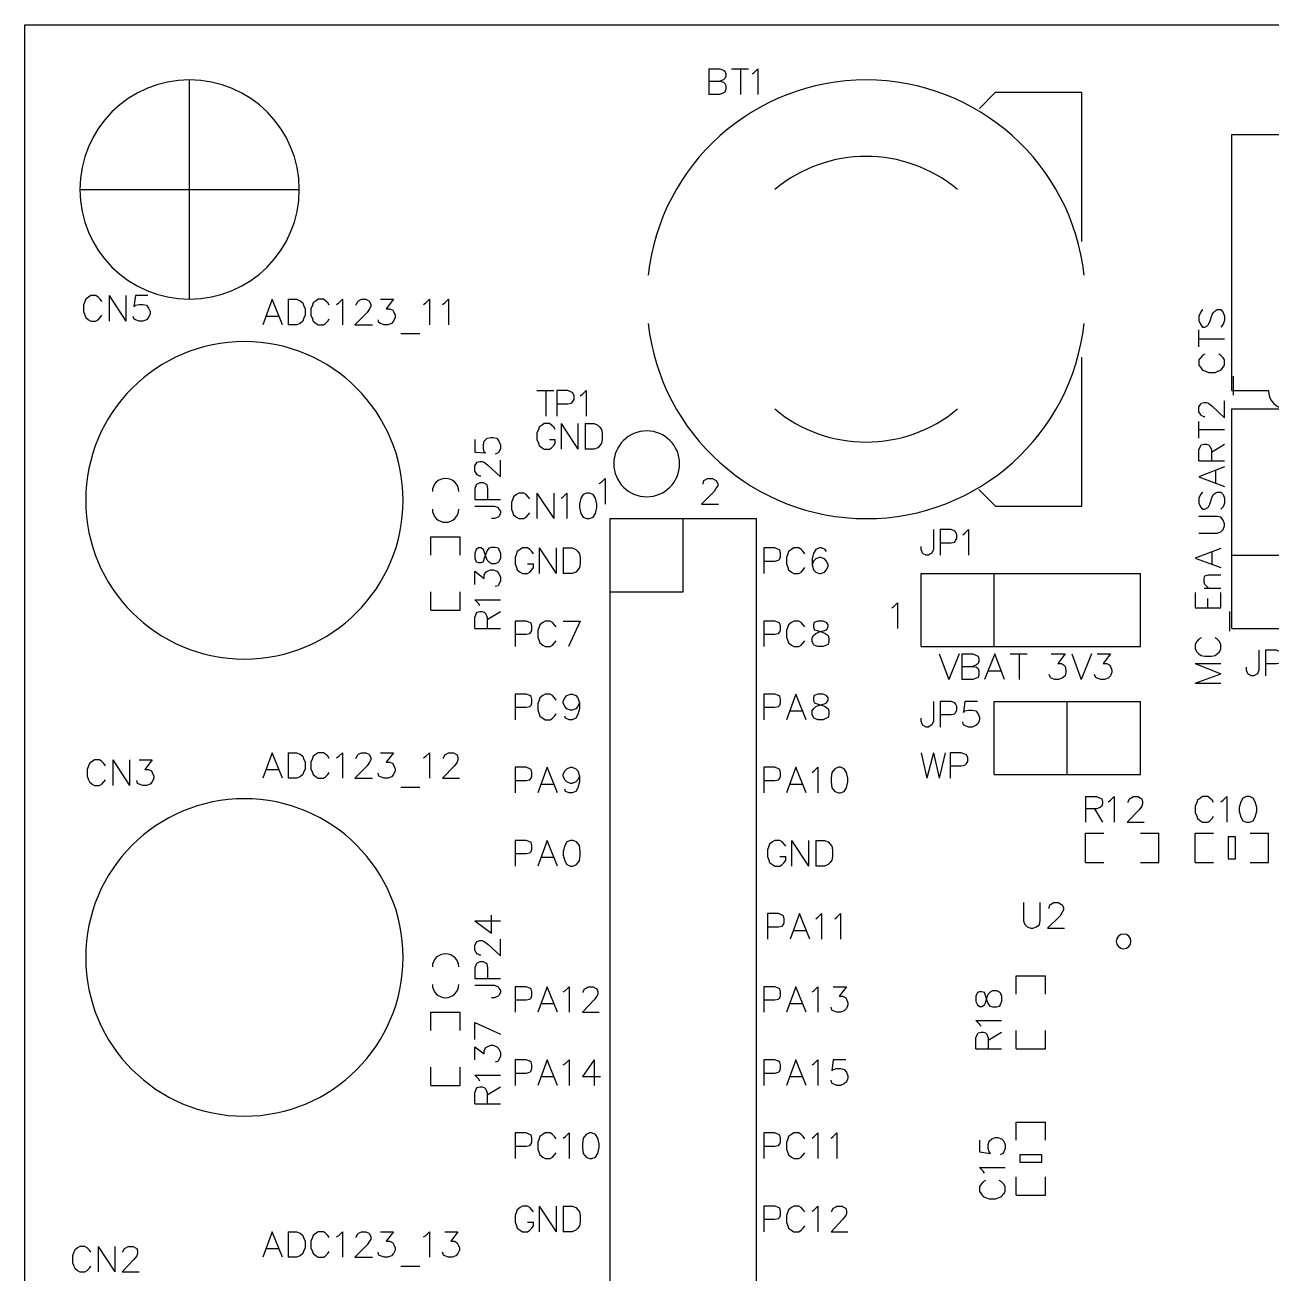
# Model space of a CAD drawing. Extents: x -0.24 to 4.91, y -0.23 to 6.58.
# Drawn here: x -0.225 to 1.478, y 4.869 to 6.575 of the extents above; entities that cross this region are included whole.
import ezdxf

# ---------------------------------------------------------------- set-up
doc = ezdxf.new("R2010")
doc.units = 0
doc.layers.get('0').update_dxf_attribs({"linetype": 'CONTINUOUS'})
doc.layers.add('mb672d', color=1, linetype='CONTINUOUS')

# ---------------------------------------------------------------- blocks, each defined once
blk = doc.blocks.new('D99')
blk.add_lwpolyline([(-0.005, -0.015), (0.005, -0.015), (0.005, 0.015), (-0.005, 0.015)], close=True)
blk = doc.blocks.new('D100')
blk.add_lwpolyline([(-0.015, -0.005), (0.015, -0.005), (0.015, 0.005), (-0.015, 0.005)], close=True)

msp = doc.modelspace()

# ---------------------------------------------------------------- linework, layer by layer
at = {"layer": 'mb672d', "color": 5}
for points in [[(-0.225, 6.575), (4.275, 6.575)], [(-0.225, -0.225), (-0.225, 6.575)], [(0.71, 6.515), (0.71, 6.48)], [(0.71, 6.515), (0.725, 6.515), (0.73, 6.513), (0.732, 6.512), (0.733, 6.508), (0.733, 6.505), (0.732, 6.502), (0.73, 6.5), (0.725, 6.498)], [(0.741, 6.515), (0.764, 6.515)], [(0.753, 6.515), (0.753, 6.48)], [(0.769, 6.508), (0.772, 6.51), (0.777, 6.515), (0.777, 6.48)], [(0, 6.2), (0, 6.5)], [(0.71, 6.498), (0.725, 6.498), (0.73, 6.497), (0.732, 6.495), (0.733, 6.492), (0.733, 6.487), (0.732, 6.483), (0.73, 6.482), (0.725, 6.48), (0.71, 6.48)], [(1.08, 6.461), (1.102, 6.483), (1.22, 6.483)], [(1.22, 6.279), (1.22, 6.483)], [(1.425, 6.425), (2.325, 6.425)], [(1.425, 6.075), (1.425, 6.425)], [(-0.15, 6.35), (0.15, 6.35)], [(-0.12, 6.197), (-0.122, 6.2), (-0.125, 6.203), (-0.128, 6.205), (-0.135, 6.205), (-0.138, 6.203), (-0.142, 6.2), (-0.143, 6.197), (-0.145, 6.192), (-0.145, 6.183), (-0.143, 6.178), (-0.142, 6.175), (-0.138, 6.172), (-0.135, 6.17), (-0.128, 6.17), (-0.125, 6.172), (-0.122, 6.175), (-0.12, 6.178)], [(-0.11, 6.205), (-0.11, 6.17)], [(-0.11, 6.205), (-0.087, 6.17)], [(-0.087, 6.205), (-0.087, 6.17)], [(-0.057, 6.205), (-0.074, 6.205), (-0.076, 6.19), (-0.074, 6.192), (-0.069, 6.193), (-0.064, 6.193), (-0.059, 6.192), (-0.056, 6.188), (-0.054, 6.183), (-0.054, 6.18), (-0.056, 6.175), (-0.059, 6.172), (-0.064, 6.17), (-0.069, 6.17), (-0.074, 6.172), (-0.076, 6.173), (-0.077, 6.177)], [(0.127, 6.165), (0.113, 6.2), (0.1, 6.165)], [(0.135, 6.2), (0.135, 6.165)], [(0.135, 6.2), (0.146, 6.2), (0.151, 6.198), (0.155, 6.195), (0.156, 6.192), (0.158, 6.187), (0.158, 6.178), (0.156, 6.173), (0.155, 6.17), (0.151, 6.167), (0.146, 6.165), (0.135, 6.165)], [(0.191, 6.192), (0.189, 6.195), (0.186, 6.198), (0.183, 6.2), (0.176, 6.2), (0.173, 6.198), (0.169, 6.195), (0.168, 6.192), (0.166, 6.187), (0.166, 6.178), (0.168, 6.173), (0.169, 6.17), (0.173, 6.167), (0.176, 6.165), (0.183, 6.165), (0.186, 6.167), (0.189, 6.17), (0.191, 6.173)], [(0.201, 6.193), (0.204, 6.195), (0.209, 6.2), (0.209, 6.165)], [(0.228, 6.192), (0.228, 6.193), (0.23, 6.197), (0.231, 6.198), (0.235, 6.2), (0.241, 6.2), (0.245, 6.198), (0.246, 6.197), (0.248, 6.193), (0.248, 6.19), (0.246, 6.187), (0.243, 6.182), (0.226, 6.165), (0.25, 6.165)], [(0.261, 6.2), (0.279, 6.2), (0.269, 6.187), (0.274, 6.187), (0.278, 6.185), (0.279, 6.183), (0.281, 6.178), (0.281, 6.175), (0.279, 6.17), (0.276, 6.167), (0.271, 6.165), (0.266, 6.165), (0.261, 6.167), (0.259, 6.168), (0.258, 6.172)], [(0.32, 6.193), (0.323, 6.195), (0.328, 6.2), (0.328, 6.165)], [(0.346, 6.193), (0.349, 6.195), (0.354, 6.2), (0.354, 6.165)], [(1.385, 6.186), (1.382, 6.182), (1.38, 6.177), (1.38, 6.171), (1.382, 6.166), (1.385, 6.162), (1.388, 6.162), (1.392, 6.164), (1.393, 6.166), (1.395, 6.169), (1.398, 6.179), (1.4, 6.182), (1.402, 6.184), (1.405, 6.186), (1.41, 6.186), (1.413, 6.182), (1.415, 6.177), (1.415, 6.171), (1.413, 6.166), (1.41, 6.162)], [(0.105, 6.177), (0.122, 6.177)], [(0.289, 6.153), (0.315, 6.153)], [(1.38, 6.135), (1.38, 6.158)], [(1.38, 6.146), (1.415, 6.146)], [(1.102, 5.917), (1.22, 5.917), (1.22, 6.121)], [(1.388, 6.125), (1.385, 6.123), (1.382, 6.12), (1.38, 6.117), (1.38, 6.11), (1.382, 6.107), (1.385, 6.103), (1.388, 6.102), (1.393, 6.1), (1.402, 6.1), (1.407, 6.102), (1.41, 6.103), (1.413, 6.107), (1.415, 6.11), (1.415, 6.117), (1.413, 6.12), (1.41, 6.123), (1.407, 6.125)], [(1.427, 6.069), (1.427, 6.095)], [(0.475, 6.075), (0.498, 6.075)], [(0.487, 6.075), (0.487, 6.04)], [(0.502, 6.057), (0.517, 6.057), (0.522, 6.058), (0.524, 6.06), (0.526, 6.063), (0.526, 6.068), (0.524, 6.072), (0.522, 6.073), (0.517, 6.075), (0.502, 6.075), (0.502, 6.04)], [(0.534, 6.068), (0.537, 6.07), (0.542, 6.075), (0.542, 6.04)], [(1.388, 6.039), (1.387, 6.039), (1.383, 6.041), (1.382, 6.043), (1.38, 6.046), (1.38, 6.053), (1.382, 6.056), (1.383, 6.058), (1.387, 6.059), (1.39, 6.059), (1.393, 6.058), (1.398, 6.054), (1.415, 6.038), (1.415, 6.061)], [(1.425, 6.075), (1.475, 6.075)], [(1.425, 6.05), (1.525, 6.05)], [(1.425, 5.75), (1.425, 6.05)], [(0.5, 6.022), (0.498, 6.025), (0.495, 6.028), (0.492, 6.03), (0.485, 6.03), (0.482, 6.028), (0.478, 6.025), (0.477, 6.022), (0.475, 6.017), (0.475, 6.008), (0.477, 6.003), (0.478, 6), (0.482, 5.997), (0.485, 5.995), (0.492, 5.995), (0.495, 5.997), (0.498, 6), (0.5, 6.003), (0.5, 6.008)], [(0.508, 6.03), (0.508, 5.995)], [(0.508, 6.03), (0.531, 5.995)], [(0.531, 6.03), (0.531, 5.995)], [(0.541, 6.03), (0.541, 5.995)], [(0.541, 6.03), (0.553, 6.03), (0.558, 6.028), (0.561, 6.025), (0.563, 6.022), (0.564, 6.017), (0.564, 6.008), (0.563, 6.003), (0.561, 6), (0.558, 5.997), (0.553, 5.995), (0.541, 5.995)], [(1.38, 6.01), (1.38, 6.033)], [(0.39, 6.008), (0.39, 5.991), (0.405, 5.99), (0.403, 5.991), (0.402, 5.996), (0.402, 6.001), (0.403, 6.006), (0.407, 6.01), (0.412, 6.011), (0.415, 6.011), (0.42, 6.01), (0.423, 6.006), (0.425, 6.001), (0.425, 5.996), (0.423, 5.991), (0.422, 5.99), (0.418, 5.988)], [(0.492, 6.008), (0.5, 6.008)], [(1.38, 6.022), (1.415, 6.022)], [(1.38, 5.979), (1.38, 5.994), (1.382, 5.999), (1.383, 6.001), (1.387, 6.002), (1.39, 6.002), (1.393, 6.001), (1.395, 5.999), (1.397, 5.994), (1.397, 5.979)], [(1.397, 5.991), (1.415, 6.002)], [(0.398, 5.958), (0.397, 5.958), (0.393, 5.96), (0.392, 5.962), (0.39, 5.965), (0.39, 5.972), (0.392, 5.975), (0.393, 5.977), (0.397, 5.978), (0.4, 5.978), (0.403, 5.977), (0.408, 5.973), (0.425, 5.957), (0.425, 5.98)], [(1.38, 5.979), (1.415, 5.979)], [(1.415, 5.971), (1.38, 5.957), (1.415, 5.944)], [(1.403, 5.949), (1.403, 5.966)], [(0.408, 5.926), (0.408, 5.941), (0.407, 5.946), (0.405, 5.947), (0.402, 5.949), (0.397, 5.949), (0.393, 5.947), (0.392, 5.946), (0.39, 5.941), (0.39, 5.926), (0.425, 5.926)], [(0.56, 5.948), (0.563, 5.95), (0.568, 5.955), (0.568, 5.92)], [(0.702, 5.947), (0.702, 5.948), (0.703, 5.952), (0.705, 5.953), (0.708, 5.955), (0.715, 5.955), (0.718, 5.953), (0.72, 5.952), (0.722, 5.948), (0.722, 5.945), (0.72, 5.942), (0.717, 5.937), (0.7, 5.92), (0.723, 5.92)], [(1.079, 5.94), (1.102, 5.917)], [(0.465, 5.927), (0.463, 5.93), (0.46, 5.933), (0.457, 5.935), (0.45, 5.935), (0.447, 5.933), (0.443, 5.93), (0.442, 5.927), (0.44, 5.922), (0.44, 5.913), (0.442, 5.908), (0.443, 5.905), (0.447, 5.902), (0.45, 5.9), (0.457, 5.9), (0.46, 5.902), (0.463, 5.905), (0.465, 5.908)], [(0.475, 5.935), (0.475, 5.9)], [(0.475, 5.935), (0.498, 5.9)], [(0.498, 5.935), (0.498, 5.9)], [(0.508, 5.928), (0.511, 5.93), (0.516, 5.935), (0.516, 5.9)], [(0.543, 5.935), (0.538, 5.933), (0.535, 5.928), (0.533, 5.92), (0.533, 5.915), (0.535, 5.907), (0.538, 5.902), (0.543, 5.9), (0.547, 5.9), (0.552, 5.902), (0.555, 5.907), (0.557, 5.915), (0.557, 5.92), (0.555, 5.928), (0.552, 5.933), (0.547, 5.935), (0.543, 5.935)], [(1.385, 5.936), (1.382, 5.933), (1.38, 5.928), (1.38, 5.921), (1.382, 5.916), (1.385, 5.913), (1.388, 5.913), (1.392, 5.915), (1.393, 5.916), (1.395, 5.92), (1.398, 5.93), (1.4, 5.933), (1.402, 5.935), (1.405, 5.936), (1.41, 5.936), (1.413, 5.933), (1.415, 5.928), (1.415, 5.921), (1.413, 5.916), (1.41, 5.913)], [(0.39, 5.917), (0.417, 5.917), (0.422, 5.915), (0.423, 5.913), (0.425, 5.91), (0.425, 5.907), (0.423, 5.903), (0.422, 5.902), (0.417, 5.9), (0.413, 5.9)], [(0.575, 5.9), (0.775, 5.9)], [(0.575, 2.4), (0.575, 5.9)], [(0.575, 2.4), (0.775, 2.4), (0.775, 5.9)], [(0.675, 5.8), (0.675, 5.9)], [(1.38, 5.88), (1.405, 5.88), (1.41, 5.882), (1.413, 5.885), (1.415, 5.89), (1.415, 5.893), (1.413, 5.898), (1.41, 5.902), (1.405, 5.903), (1.38, 5.903)], [(0.33, 5.85), (0.33, 5.875), (0.37, 5.875)], [(0.37, 5.85), (0.37, 5.875)], [(1.017, 5.885), (1.017, 5.858), (1.015, 5.853), (1.013, 5.852), (1.01, 5.85), (1.007, 5.85), (1.003, 5.852), (1.002, 5.853), (1, 5.858), (1, 5.862)], [(1.026, 5.867), (1.041, 5.867), (1.046, 5.868), (1.047, 5.87), (1.049, 5.873), (1.049, 5.878), (1.047, 5.882), (1.046, 5.883), (1.041, 5.885), (1.026, 5.885), (1.026, 5.85)], [(1.057, 5.878), (1.06, 5.88), (1.065, 5.885), (1.065, 5.85)], [(0.39, 5.846), (0.392, 5.841), (0.395, 5.84), (0.398, 5.84), (0.402, 5.841), (0.403, 5.845), (0.405, 5.851), (0.407, 5.856), (0.41, 5.86), (0.413, 5.861), (0.418, 5.861), (0.422, 5.86), (0.423, 5.858), (0.425, 5.853), (0.425, 5.846), (0.423, 5.841), (0.422, 5.84), (0.418, 5.838), (0.413, 5.838), (0.41, 5.84), (0.407, 5.843), (0.405, 5.848), (0.403, 5.855), (0.402, 5.858), (0.398, 5.86), (0.395, 5.86), (0.392, 5.858), (0.39, 5.853), (0.39, 5.846)], [(0.47, 5.852), (0.468, 5.855), (0.465, 5.858), (0.462, 5.86), (0.455, 5.86), (0.452, 5.858), (0.448, 5.855), (0.447, 5.852), (0.445, 5.847), (0.445, 5.838), (0.447, 5.833), (0.448, 5.83), (0.452, 5.827), (0.455, 5.825), (0.462, 5.825), (0.465, 5.827), (0.468, 5.83), (0.47, 5.833), (0.47, 5.838)], [(0.478, 5.86), (0.478, 5.825)], [(0.478, 5.86), (0.501, 5.825)], [(0.501, 5.86), (0.501, 5.825)], [(0.511, 5.86), (0.511, 5.825)], [(0.511, 5.86), (0.523, 5.86), (0.528, 5.858), (0.531, 5.855), (0.533, 5.852), (0.534, 5.847), (0.534, 5.838), (0.533, 5.833), (0.531, 5.83), (0.528, 5.827), (0.523, 5.825), (0.511, 5.825)], [(0.785, 5.842), (0.8, 5.842), (0.805, 5.843), (0.807, 5.845), (0.808, 5.848), (0.808, 5.853), (0.807, 5.857), (0.805, 5.858), (0.8, 5.86), (0.785, 5.86), (0.785, 5.825)], [(0.841, 5.852), (0.839, 5.855), (0.836, 5.858), (0.833, 5.86), (0.826, 5.86), (0.823, 5.858), (0.819, 5.855), (0.818, 5.852), (0.816, 5.847), (0.816, 5.838), (0.818, 5.833), (0.819, 5.83), (0.823, 5.827), (0.826, 5.825), (0.833, 5.825), (0.836, 5.827), (0.839, 5.83), (0.841, 5.833)], [(0.871, 5.855), (0.869, 5.858), (0.864, 5.86), (0.861, 5.86), (0.856, 5.858), (0.853, 5.853), (0.851, 5.845), (0.851, 5.837), (0.853, 5.83), (0.856, 5.827), (0.861, 5.825), (0.863, 5.825), (0.868, 5.827), (0.871, 5.83), (0.873, 5.835), (0.873, 5.837), (0.871, 5.842), (0.868, 5.845), (0.863, 5.847), (0.861, 5.847), (0.856, 5.845), (0.853, 5.842), (0.851, 5.837)], [(1.41, 5.859), (1.375, 5.846), (1.41, 5.833)], [(1.398, 5.838), (1.398, 5.854)], [(0.462, 5.838), (0.47, 5.838)], [(1.425, 5.85), (1.525, 5.85)], [(0.39, 5.81), (0.39, 5.828), (0.403, 5.818), (0.403, 5.823), (0.405, 5.827), (0.407, 5.828), (0.412, 5.83), (0.415, 5.83), (0.42, 5.828), (0.423, 5.825), (0.425, 5.82), (0.425, 5.815), (0.423, 5.81), (0.422, 5.808), (0.418, 5.807)], [(1, 5.725), (1.3, 5.725), (1.3, 5.825)], [(1, 5.825), (1.3, 5.825)], [(1, 5.725), (1, 5.825)], [(1.1, 5.725), (1.1, 5.825)], [(1.393, 5.805), (1.388, 5.81), (1.387, 5.813), (1.387, 5.818), (1.388, 5.822), (1.393, 5.823), (1.41, 5.823)], [(1.387, 5.805), (1.41, 5.805)], [(0.33, 5.775), (0.33, 5.8)], [(0.37, 5.775), (0.37, 5.8)], [(0.397, 5.781), (0.395, 5.784), (0.39, 5.789), (0.425, 5.789)], [(0.575, 5.8), (0.675, 5.8)], [(1.375, 5.799), (1.375, 5.778), (1.41, 5.778), (1.41, 5.799)], [(1.392, 5.778), (1.392, 5.791)], [(0.33, 5.775), (0.37, 5.775)], [(0.39, 5.75), (0.39, 5.765), (0.392, 5.77), (0.393, 5.772), (0.397, 5.773), (0.4, 5.773), (0.403, 5.772), (0.405, 5.77), (0.407, 5.765), (0.407, 5.75)], [(0.407, 5.762), (0.425, 5.773)], [(0.96, 5.778), (0.963, 5.78), (0.968, 5.785), (0.968, 5.75)], [(1.422, 5.746), (1.422, 5.773)], [(0.445, 5.742), (0.46, 5.742), (0.465, 5.743), (0.467, 5.745), (0.468, 5.748), (0.468, 5.753), (0.467, 5.757), (0.465, 5.758), (0.46, 5.76), (0.445, 5.76), (0.445, 5.725)], [(0.501, 5.752), (0.499, 5.755), (0.496, 5.758), (0.493, 5.76), (0.486, 5.76), (0.483, 5.758), (0.479, 5.755), (0.478, 5.752), (0.476, 5.747), (0.476, 5.738), (0.478, 5.733), (0.479, 5.73), (0.483, 5.727), (0.486, 5.725), (0.493, 5.725), (0.496, 5.727), (0.499, 5.73), (0.501, 5.733)], [(0.511, 5.76), (0.534, 5.76)], [(0.534, 5.76), (0.518, 5.725)], [(0.785, 5.742), (0.8, 5.742), (0.805, 5.743), (0.807, 5.745), (0.808, 5.748), (0.808, 5.753), (0.807, 5.757), (0.805, 5.758), (0.8, 5.76), (0.785, 5.76), (0.785, 5.725)], [(0.841, 5.752), (0.839, 5.755), (0.836, 5.758), (0.833, 5.76), (0.826, 5.76), (0.823, 5.758), (0.819, 5.755), (0.818, 5.752), (0.816, 5.747), (0.816, 5.738), (0.818, 5.733), (0.819, 5.73), (0.823, 5.727), (0.826, 5.725), (0.833, 5.725), (0.836, 5.727), (0.839, 5.73), (0.841, 5.733)], [(0.859, 5.76), (0.854, 5.758), (0.853, 5.755), (0.853, 5.752), (0.854, 5.748), (0.858, 5.747), (0.864, 5.745), (0.869, 5.743), (0.873, 5.74), (0.874, 5.737), (0.874, 5.732), (0.873, 5.728), (0.871, 5.727), (0.866, 5.725), (0.859, 5.725), (0.854, 5.727), (0.853, 5.728), (0.851, 5.732), (0.851, 5.737), (0.853, 5.74), (0.856, 5.743), (0.861, 5.745), (0.868, 5.747), (0.871, 5.748), (0.873, 5.752), (0.873, 5.755), (0.871, 5.758), (0.866, 5.76), (0.859, 5.76)], [(0.39, 5.75), (0.425, 5.75)], [(1.383, 5.737), (1.38, 5.735), (1.377, 5.732), (1.375, 5.728), (1.375, 5.722), (1.377, 5.718), (1.38, 5.715), (1.383, 5.713), (1.388, 5.712), (1.397, 5.712), (1.402, 5.713), (1.405, 5.715), (1.408, 5.718), (1.41, 5.722), (1.41, 5.728), (1.408, 5.732), (1.405, 5.735), (1.402, 5.737)], [(1.425, 5.75), (1.525, 5.75)], [(1.462, 5.72), (1.462, 5.693), (1.46, 5.688), (1.458, 5.687), (1.455, 5.685), (1.452, 5.685), (1.448, 5.687), (1.447, 5.688), (1.445, 5.693), (1.445, 5.697)], [(1.471, 5.702), (1.486, 5.702), (1.491, 5.703), (1.492, 5.705), (1.494, 5.708), (1.494, 5.713), (1.492, 5.717), (1.491, 5.718), (1.486, 5.72), (1.471, 5.72), (1.471, 5.685)], [(1.025, 5.715), (1.038, 5.68)], [(1.052, 5.715), (1.038, 5.68)], [(1.056, 5.715), (1.056, 5.68)], [(1.056, 5.715), (1.071, 5.715), (1.076, 5.713), (1.078, 5.712), (1.079, 5.708), (1.079, 5.705), (1.078, 5.702), (1.076, 5.7), (1.071, 5.698)], [(1.114, 5.68), (1.101, 5.715), (1.087, 5.68)], [(1.122, 5.715), (1.145, 5.715)], [(1.134, 5.715), (1.134, 5.68)], [(1.178, 5.715), (1.197, 5.715), (1.187, 5.702), (1.192, 5.702), (1.195, 5.7), (1.197, 5.698), (1.198, 5.693), (1.198, 5.69), (1.197, 5.685), (1.193, 5.682), (1.188, 5.68), (1.183, 5.68), (1.178, 5.682), (1.177, 5.683), (1.175, 5.687)], [(1.206, 5.715), (1.219, 5.68)], [(1.233, 5.715), (1.219, 5.68)], [(1.241, 5.715), (1.259, 5.715), (1.249, 5.702), (1.254, 5.702), (1.257, 5.7), (1.259, 5.698), (1.261, 5.693), (1.261, 5.69), (1.259, 5.685), (1.256, 5.682), (1.251, 5.68), (1.246, 5.68), (1.241, 5.682), (1.239, 5.683), (1.237, 5.687)], [(1.375, 5.702), (1.41, 5.688)], [(1.375, 5.702), (1.41, 5.702)], [(1.056, 5.698), (1.071, 5.698), (1.076, 5.697), (1.078, 5.695), (1.079, 5.692), (1.079, 5.687), (1.078, 5.683), (1.076, 5.682), (1.071, 5.68), (1.056, 5.68)], [(1.092, 5.692), (1.109, 5.692)], [(1.375, 5.675), (1.41, 5.688)], [(1.375, 5.675), (1.41, 5.675)], [(0.445, 5.642), (0.46, 5.642), (0.465, 5.643), (0.467, 5.645), (0.468, 5.648), (0.468, 5.653), (0.467, 5.657), (0.465, 5.658), (0.46, 5.66), (0.445, 5.66), (0.445, 5.625)], [(0.501, 5.652), (0.499, 5.655), (0.496, 5.658), (0.493, 5.66), (0.486, 5.66), (0.483, 5.658), (0.479, 5.655), (0.478, 5.652), (0.476, 5.647), (0.476, 5.638), (0.478, 5.633), (0.479, 5.63), (0.483, 5.627), (0.486, 5.625), (0.493, 5.625), (0.496, 5.627), (0.499, 5.63), (0.501, 5.633)], [(0.533, 5.648), (0.531, 5.643), (0.528, 5.64), (0.523, 5.638), (0.521, 5.638), (0.516, 5.64), (0.513, 5.643), (0.511, 5.648), (0.511, 5.65), (0.513, 5.655), (0.516, 5.658), (0.521, 5.66), (0.523, 5.66), (0.528, 5.658), (0.531, 5.655), (0.533, 5.648), (0.533, 5.64), (0.531, 5.632), (0.528, 5.627), (0.523, 5.625), (0.519, 5.625), (0.514, 5.627), (0.513, 5.63)], [(0.785, 5.642), (0.8, 5.642), (0.805, 5.643), (0.807, 5.645), (0.808, 5.648), (0.808, 5.653), (0.807, 5.657), (0.805, 5.658), (0.8, 5.66), (0.785, 5.66), (0.785, 5.625)], [(0.843, 5.625), (0.829, 5.66), (0.816, 5.625)], [(0.859, 5.66), (0.854, 5.658), (0.853, 5.655), (0.853, 5.652), (0.854, 5.648), (0.858, 5.647), (0.864, 5.645), (0.869, 5.643), (0.873, 5.64), (0.874, 5.637), (0.874, 5.632), (0.873, 5.628), (0.871, 5.627), (0.866, 5.625), (0.859, 5.625), (0.854, 5.627), (0.853, 5.628), (0.851, 5.632), (0.851, 5.637), (0.853, 5.64), (0.856, 5.643), (0.861, 5.645), (0.868, 5.647), (0.871, 5.648), (0.873, 5.652), (0.873, 5.655), (0.871, 5.658), (0.866, 5.66), (0.859, 5.66)], [(1.017, 5.65), (1.017, 5.623), (1.015, 5.618), (1.013, 5.617), (1.01, 5.615), (1.007, 5.615), (1.003, 5.617), (1.002, 5.618), (1, 5.623), (1, 5.627)], [(1.026, 5.632), (1.041, 5.632), (1.046, 5.633), (1.047, 5.635), (1.049, 5.638), (1.049, 5.643), (1.047, 5.647), (1.046, 5.648), (1.041, 5.65), (1.026, 5.65), (1.026, 5.615)], [(1.077, 5.65), (1.06, 5.65), (1.058, 5.635), (1.06, 5.637), (1.065, 5.638), (1.07, 5.638), (1.075, 5.637), (1.078, 5.633), (1.08, 5.628), (1.08, 5.625), (1.078, 5.62), (1.075, 5.617), (1.07, 5.615), (1.065, 5.615), (1.06, 5.617), (1.058, 5.618), (1.057, 5.622)], [(1.1, 5.55), (1.1, 5.65), (1.3, 5.65)], [(1.2, 5.55), (1.2, 5.65)], [(1.3, 5.55), (1.3, 5.65)], [(0.821, 5.637), (0.838, 5.637)], [(-0.115, 5.562), (-0.117, 5.565), (-0.12, 5.568), (-0.123, 5.57), (-0.13, 5.57), (-0.133, 5.568), (-0.137, 5.565), (-0.138, 5.562), (-0.14, 5.557), (-0.14, 5.548), (-0.138, 5.543), (-0.137, 5.54), (-0.133, 5.537), (-0.13, 5.535), (-0.123, 5.535), (-0.12, 5.537), (-0.117, 5.54), (-0.115, 5.543)], [(-0.105, 5.57), (-0.105, 5.535)], [(-0.105, 5.57), (-0.082, 5.535)], [(-0.082, 5.57), (-0.082, 5.535)], [(-0.069, 5.57), (-0.051, 5.57), (-0.061, 5.557), (-0.056, 5.557), (-0.052, 5.555), (-0.051, 5.553), (-0.049, 5.548), (-0.049, 5.545), (-0.051, 5.54), (-0.054, 5.537), (-0.059, 5.535), (-0.064, 5.535), (-0.069, 5.537), (-0.071, 5.538), (-0.072, 5.542)], [(0.127, 5.545), (0.113, 5.58), (0.1, 5.545)], [(0.135, 5.58), (0.135, 5.545)], [(0.135, 5.58), (0.146, 5.58), (0.151, 5.578), (0.155, 5.575), (0.156, 5.572), (0.158, 5.567), (0.158, 5.558), (0.156, 5.553), (0.155, 5.55), (0.151, 5.547), (0.146, 5.545), (0.135, 5.545)], [(0.191, 5.572), (0.189, 5.575), (0.186, 5.578), (0.183, 5.58), (0.176, 5.58), (0.173, 5.578), (0.169, 5.575), (0.168, 5.572), (0.166, 5.567), (0.166, 5.558), (0.168, 5.553), (0.169, 5.55), (0.173, 5.547), (0.176, 5.545), (0.183, 5.545), (0.186, 5.547), (0.189, 5.55), (0.191, 5.553)], [(0.201, 5.573), (0.204, 5.575), (0.209, 5.58), (0.209, 5.545)], [(0.228, 5.572), (0.228, 5.573), (0.23, 5.577), (0.231, 5.578), (0.235, 5.58), (0.241, 5.58), (0.245, 5.578), (0.246, 5.577), (0.248, 5.573), (0.248, 5.57), (0.246, 5.567), (0.243, 5.562), (0.226, 5.545), (0.25, 5.545)], [(0.261, 5.58), (0.279, 5.58), (0.269, 5.567), (0.274, 5.567), (0.278, 5.565), (0.279, 5.563), (0.281, 5.558), (0.281, 5.555), (0.279, 5.55), (0.276, 5.547), (0.271, 5.545), (0.266, 5.545), (0.261, 5.547), (0.259, 5.548), (0.258, 5.552)], [(0.32, 5.573), (0.323, 5.575), (0.328, 5.58), (0.328, 5.545)], [(0.347, 5.572), (0.347, 5.573), (0.349, 5.577), (0.351, 5.578), (0.354, 5.58), (0.361, 5.58), (0.364, 5.578), (0.366, 5.577), (0.367, 5.573), (0.367, 5.57), (0.366, 5.567), (0.362, 5.562), (0.346, 5.545), (0.369, 5.545)], [(1, 5.58), (1.008, 5.545)], [(1.017, 5.58), (1.008, 5.545)], [(1.017, 5.58), (1.025, 5.545)], [(1.033, 5.58), (1.025, 5.545)], [(1.04, 5.562), (1.055, 5.562), (1.06, 5.563), (1.062, 5.565), (1.064, 5.568), (1.064, 5.573), (1.062, 5.577), (1.06, 5.578), (1.055, 5.58), (1.04, 5.58), (1.04, 5.545)], [(0.105, 5.557), (0.122, 5.557)], [(0.445, 5.542), (0.46, 5.542), (0.465, 5.543), (0.467, 5.545), (0.468, 5.548), (0.468, 5.553), (0.467, 5.557), (0.465, 5.558), (0.46, 5.56), (0.445, 5.56), (0.445, 5.525)], [(0.503, 5.525), (0.489, 5.56), (0.476, 5.525)], [(0.533, 5.548), (0.531, 5.543), (0.528, 5.54), (0.523, 5.538), (0.521, 5.538), (0.516, 5.54), (0.513, 5.543), (0.511, 5.548), (0.511, 5.55), (0.513, 5.555), (0.516, 5.558), (0.521, 5.56), (0.523, 5.56), (0.528, 5.558), (0.531, 5.555), (0.533, 5.548), (0.533, 5.54), (0.531, 5.532), (0.528, 5.527), (0.523, 5.525), (0.519, 5.525), (0.514, 5.527), (0.513, 5.53)], [(0.785, 5.542), (0.8, 5.542), (0.805, 5.543), (0.807, 5.545), (0.808, 5.548), (0.808, 5.553), (0.807, 5.557), (0.805, 5.558), (0.8, 5.56), (0.785, 5.56), (0.785, 5.525)], [(0.843, 5.525), (0.829, 5.56), (0.816, 5.525)], [(0.851, 5.553), (0.854, 5.555), (0.859, 5.56), (0.859, 5.525)], [(0.887, 5.56), (0.882, 5.558), (0.878, 5.553), (0.877, 5.545), (0.877, 5.54), (0.878, 5.532), (0.882, 5.527), (0.887, 5.525), (0.89, 5.525), (0.895, 5.527), (0.898, 5.532), (0.9, 5.54), (0.9, 5.545), (0.898, 5.553), (0.895, 5.558), (0.89, 5.56), (0.887, 5.56)], [(1.1, 5.55), (1.3, 5.55)], [(0.289, 5.533), (0.315, 5.533)], [(0.481, 5.537), (0.498, 5.537)], [(0.821, 5.537), (0.838, 5.537)], [(1.225, 5.52), (1.225, 5.485)], [(1.225, 5.52), (1.24, 5.52), (1.245, 5.518), (1.247, 5.517), (1.248, 5.513), (1.248, 5.51), (1.247, 5.507), (1.245, 5.505), (1.24, 5.503), (1.225, 5.503)], [(1.256, 5.513), (1.259, 5.515), (1.264, 5.52), (1.264, 5.485)], [(1.283, 5.512), (1.283, 5.513), (1.285, 5.517), (1.287, 5.518), (1.29, 5.52), (1.297, 5.52), (1.3, 5.518), (1.302, 5.517), (1.303, 5.513), (1.303, 5.51), (1.302, 5.507), (1.298, 5.502), (1.282, 5.485), (1.305, 5.485)], [(1.4, 5.512), (1.398, 5.515), (1.395, 5.518), (1.392, 5.52), (1.385, 5.52), (1.382, 5.518), (1.378, 5.515), (1.377, 5.512), (1.375, 5.507), (1.375, 5.498), (1.377, 5.493), (1.378, 5.49), (1.382, 5.487), (1.385, 5.485), (1.392, 5.485), (1.395, 5.487), (1.398, 5.49), (1.4, 5.493)], [(1.41, 5.513), (1.413, 5.515), (1.418, 5.52), (1.418, 5.485)], [(1.445, 5.52), (1.44, 5.518), (1.437, 5.513), (1.435, 5.505), (1.435, 5.5), (1.437, 5.492), (1.44, 5.487), (1.445, 5.485), (1.449, 5.485), (1.454, 5.487), (1.457, 5.492), (1.459, 5.5), (1.459, 5.505), (1.457, 5.513), (1.454, 5.518), (1.449, 5.52), (1.445, 5.52)], [(1.237, 5.503), (1.248, 5.485)], [(1.225, 5.47), (1.25, 5.47)], [(1.225, 5.43), (1.225, 5.47)], [(1.3, 5.43), (1.325, 5.43), (1.325, 5.47)], [(1.3, 5.47), (1.325, 5.47)], [(1.375, 5.43), (1.375, 5.47), (1.4, 5.47)], [(1.45, 5.47), (1.475, 5.47)], [(1.475, 5.43), (1.475, 5.47)], [(0.445, 5.442), (0.46, 5.442), (0.465, 5.443), (0.467, 5.445), (0.468, 5.448), (0.468, 5.453), (0.467, 5.457), (0.465, 5.458), (0.46, 5.46), (0.445, 5.46), (0.445, 5.425)], [(0.503, 5.425), (0.489, 5.46), (0.476, 5.425)], [(0.521, 5.46), (0.516, 5.458), (0.513, 5.453), (0.511, 5.445), (0.511, 5.44), (0.513, 5.432), (0.516, 5.427), (0.521, 5.425), (0.524, 5.425), (0.529, 5.427), (0.533, 5.432), (0.534, 5.44), (0.534, 5.445), (0.533, 5.453), (0.529, 5.458), (0.524, 5.46), (0.521, 5.46)], [(0.815, 5.452), (0.813, 5.455), (0.81, 5.458), (0.807, 5.46), (0.8, 5.46), (0.797, 5.458), (0.793, 5.455), (0.792, 5.452), (0.79, 5.447), (0.79, 5.438), (0.792, 5.433), (0.793, 5.43), (0.797, 5.427), (0.8, 5.425), (0.807, 5.425), (0.81, 5.427), (0.813, 5.43), (0.815, 5.433), (0.815, 5.438)], [(0.823, 5.46), (0.823, 5.425)], [(0.823, 5.46), (0.846, 5.425)], [(0.846, 5.46), (0.846, 5.425)], [(0.856, 5.46), (0.856, 5.425)], [(0.856, 5.46), (0.868, 5.46), (0.873, 5.458), (0.876, 5.455), (0.878, 5.452), (0.879, 5.447), (0.879, 5.438), (0.878, 5.433), (0.876, 5.43), (0.873, 5.427), (0.868, 5.425), (0.856, 5.425)], [(0.481, 5.437), (0.498, 5.437)], [(0.807, 5.438), (0.815, 5.438)], [(1.225, 5.43), (1.25, 5.43)], [(1.375, 5.43), (1.4, 5.43)], [(1.45, 5.43), (1.475, 5.43)], [(0.79, 5.342), (0.805, 5.342), (0.81, 5.343), (0.812, 5.345), (0.813, 5.348), (0.813, 5.353), (0.812, 5.357), (0.81, 5.358), (0.805, 5.36), (0.79, 5.36), (0.79, 5.325)], [(0.848, 5.325), (0.834, 5.36), (0.821, 5.325)], [(0.856, 5.353), (0.859, 5.355), (0.864, 5.36), (0.864, 5.325)], [(0.882, 5.353), (0.885, 5.355), (0.89, 5.36), (0.89, 5.325)], [(1.14, 5.375), (1.14, 5.35), (1.142, 5.345), (1.145, 5.342), (1.15, 5.34), (1.153, 5.34), (1.158, 5.342), (1.162, 5.345), (1.163, 5.35), (1.163, 5.375)], [(1.175, 5.367), (1.175, 5.368), (1.176, 5.372), (1.178, 5.373), (1.181, 5.375), (1.188, 5.375), (1.191, 5.373), (1.193, 5.372), (1.195, 5.368), (1.195, 5.365), (1.193, 5.362), (1.19, 5.357), (1.173, 5.34), (1.196, 5.34)], [(0.39, 5.35), (0.413, 5.333), (0.413, 5.358)], [(0.39, 5.35), (0.425, 5.35)], [(0.398, 5.303), (0.397, 5.303), (0.393, 5.305), (0.392, 5.307), (0.39, 5.31), (0.39, 5.317), (0.392, 5.32), (0.393, 5.322), (0.397, 5.323), (0.4, 5.323), (0.403, 5.322), (0.408, 5.318), (0.425, 5.302), (0.425, 5.325)], [(0.826, 5.337), (0.843, 5.337)], [(0.408, 5.271), (0.408, 5.286), (0.407, 5.291), (0.405, 5.292), (0.402, 5.294), (0.397, 5.294), (0.393, 5.292), (0.392, 5.291), (0.39, 5.286), (0.39, 5.271), (0.425, 5.271)], [(1.13, 5.25), (1.13, 5.275), (1.17, 5.275)], [(1.17, 5.25), (1.17, 5.275)], [(0.39, 5.262), (0.417, 5.262), (0.422, 5.26), (0.423, 5.258), (0.425, 5.255), (0.425, 5.252), (0.423, 5.248), (0.422, 5.247), (0.417, 5.245), (0.413, 5.245)], [(0.445, 5.242), (0.46, 5.242), (0.465, 5.243), (0.467, 5.245), (0.468, 5.248), (0.468, 5.253), (0.467, 5.257), (0.465, 5.258), (0.46, 5.26), (0.445, 5.26), (0.445, 5.225)], [(0.503, 5.225), (0.489, 5.26), (0.476, 5.225)], [(0.511, 5.253), (0.514, 5.255), (0.519, 5.26), (0.519, 5.225)], [(0.538, 5.252), (0.538, 5.253), (0.54, 5.257), (0.542, 5.258), (0.545, 5.26), (0.552, 5.26), (0.555, 5.258), (0.557, 5.257), (0.558, 5.253), (0.558, 5.25), (0.557, 5.247), (0.553, 5.242), (0.537, 5.225), (0.56, 5.225)], [(0.785, 5.242), (0.8, 5.242), (0.805, 5.243), (0.807, 5.245), (0.808, 5.248), (0.808, 5.253), (0.807, 5.257), (0.805, 5.258), (0.8, 5.26), (0.785, 5.26), (0.785, 5.225)], [(0.843, 5.225), (0.829, 5.26), (0.816, 5.225)], [(0.851, 5.253), (0.854, 5.255), (0.859, 5.26), (0.859, 5.225)], [(0.88, 5.26), (0.898, 5.26), (0.888, 5.247), (0.893, 5.247), (0.897, 5.245), (0.898, 5.243), (0.9, 5.238), (0.9, 5.235), (0.898, 5.23), (0.895, 5.227), (0.89, 5.225), (0.885, 5.225), (0.88, 5.227), (0.878, 5.228), (0.877, 5.232)], [(1.075, 5.24), (1.077, 5.235), (1.08, 5.233), (1.083, 5.233), (1.087, 5.235), (1.088, 5.238), (1.09, 5.245), (1.092, 5.25), (1.095, 5.253), (1.098, 5.255), (1.103, 5.255), (1.107, 5.253), (1.108, 5.252), (1.11, 5.247), (1.11, 5.24), (1.108, 5.235), (1.107, 5.233), (1.103, 5.232), (1.098, 5.232), (1.095, 5.233), (1.092, 5.237), (1.09, 5.242), (1.088, 5.248), (1.087, 5.252), (1.083, 5.253), (1.08, 5.253), (1.077, 5.252), (1.075, 5.247), (1.075, 5.24)], [(0.33, 5.2), (0.33, 5.225), (0.37, 5.225)], [(0.37, 5.2), (0.37, 5.225)], [(0.481, 5.237), (0.498, 5.237)], [(0.821, 5.237), (0.838, 5.237)], [(0.39, 5.211), (0.425, 5.195)], [(0.39, 5.188), (0.39, 5.211)], [(1.082, 5.206), (1.08, 5.209), (1.075, 5.214), (1.11, 5.214)], [(1.075, 5.175), (1.075, 5.19), (1.077, 5.195), (1.078, 5.197), (1.082, 5.198), (1.085, 5.198), (1.088, 5.197), (1.09, 5.195), (1.092, 5.19), (1.092, 5.175)], [(1.092, 5.187), (1.11, 5.198)], [(1.13, 5.175), (1.13, 5.2)], [(1.17, 5.175), (1.17, 5.2)], [(0.39, 5.16), (0.39, 5.178), (0.403, 5.168), (0.403, 5.173), (0.405, 5.177), (0.407, 5.178), (0.412, 5.18), (0.415, 5.18), (0.42, 5.178), (0.423, 5.175), (0.425, 5.17), (0.425, 5.165), (0.423, 5.16), (0.422, 5.158), (0.418, 5.157)], [(1.075, 5.175), (1.11, 5.175)], [(1.13, 5.175), (1.17, 5.175)], [(0.445, 5.142), (0.46, 5.142), (0.465, 5.143), (0.467, 5.145), (0.468, 5.148), (0.468, 5.153), (0.467, 5.157), (0.465, 5.158), (0.46, 5.16), (0.445, 5.16), (0.445, 5.125)], [(0.503, 5.125), (0.489, 5.16), (0.476, 5.125)], [(0.511, 5.153), (0.514, 5.155), (0.519, 5.16), (0.519, 5.125)], [(0.553, 5.16), (0.537, 5.137), (0.562, 5.137)], [(0.553, 5.16), (0.553, 5.125)], [(0.785, 5.142), (0.8, 5.142), (0.805, 5.143), (0.807, 5.145), (0.808, 5.148), (0.808, 5.153), (0.807, 5.157), (0.805, 5.158), (0.8, 5.16), (0.785, 5.16), (0.785, 5.125)], [(0.843, 5.125), (0.829, 5.16), (0.816, 5.125)], [(0.851, 5.153), (0.854, 5.155), (0.859, 5.16), (0.859, 5.125)], [(0.897, 5.16), (0.88, 5.16), (0.878, 5.145), (0.88, 5.147), (0.885, 5.148), (0.89, 5.148), (0.895, 5.147), (0.898, 5.143), (0.9, 5.138), (0.9, 5.135), (0.898, 5.13), (0.895, 5.127), (0.89, 5.125), (0.885, 5.125), (0.88, 5.127), (0.878, 5.128), (0.877, 5.132)], [(0.33, 5.125), (0.33, 5.15)], [(0.37, 5.125), (0.37, 5.15)], [(0.397, 5.131), (0.395, 5.134), (0.39, 5.139), (0.425, 5.139)], [(0.481, 5.137), (0.498, 5.137)], [(0.821, 5.137), (0.838, 5.137)], [(0.33, 5.125), (0.37, 5.125)], [(0.39, 5.1), (0.39, 5.115), (0.392, 5.12), (0.393, 5.122), (0.397, 5.123), (0.4, 5.123), (0.403, 5.122), (0.405, 5.12), (0.407, 5.115), (0.407, 5.1)], [(0.407, 5.112), (0.425, 5.123)], [(0.39, 5.1), (0.425, 5.1)], [(1.13, 5.075), (1.17, 5.075)], [(1.13, 5.05), (1.13, 5.075)], [(1.17, 5.05), (1.17, 5.075)], [(0.445, 5.042), (0.46, 5.042), (0.465, 5.043), (0.467, 5.045), (0.468, 5.048), (0.468, 5.053), (0.467, 5.057), (0.465, 5.058), (0.46, 5.06), (0.445, 5.06), (0.445, 5.025)], [(0.501, 5.052), (0.499, 5.055), (0.496, 5.058), (0.493, 5.06), (0.486, 5.06), (0.483, 5.058), (0.479, 5.055), (0.478, 5.052), (0.476, 5.047), (0.476, 5.038), (0.478, 5.033), (0.479, 5.03), (0.483, 5.027), (0.486, 5.025), (0.493, 5.025), (0.496, 5.027), (0.499, 5.03), (0.501, 5.033)], [(0.511, 5.053), (0.514, 5.055), (0.519, 5.06), (0.519, 5.025)], [(0.547, 5.06), (0.542, 5.058), (0.538, 5.053), (0.537, 5.045), (0.537, 5.04), (0.538, 5.032), (0.542, 5.027), (0.547, 5.025), (0.55, 5.025), (0.555, 5.027), (0.558, 5.032), (0.56, 5.04), (0.56, 5.045), (0.558, 5.053), (0.555, 5.058), (0.55, 5.06), (0.547, 5.06)], [(0.785, 5.042), (0.8, 5.042), (0.805, 5.043), (0.807, 5.045), (0.808, 5.048), (0.808, 5.053), (0.807, 5.057), (0.805, 5.058), (0.8, 5.06), (0.785, 5.06), (0.785, 5.025)], [(0.841, 5.052), (0.839, 5.055), (0.836, 5.058), (0.833, 5.06), (0.826, 5.06), (0.823, 5.058), (0.819, 5.055), (0.818, 5.052), (0.816, 5.047), (0.816, 5.038), (0.818, 5.033), (0.819, 5.03), (0.823, 5.027), (0.826, 5.025), (0.833, 5.025), (0.836, 5.027), (0.839, 5.03), (0.841, 5.033)], [(0.851, 5.053), (0.854, 5.055), (0.859, 5.06), (0.859, 5.025)], [(0.877, 5.053), (0.88, 5.055), (0.885, 5.06), (0.885, 5.025)], [(1.08, 5.05), (1.08, 5.034), (1.095, 5.032), (1.093, 5.034), (1.092, 5.039), (1.092, 5.044), (1.093, 5.049), (1.097, 5.052), (1.102, 5.054), (1.105, 5.054), (1.11, 5.052), (1.113, 5.049), (1.115, 5.044), (1.115, 5.039), (1.113, 5.034), (1.112, 5.032), (1.108, 5.03)], [(1.087, 5.005), (1.085, 5.008), (1.08, 5.013), (1.115, 5.013)], [(1.088, 4.995), (1.085, 4.993), (1.082, 4.99), (1.08, 4.987), (1.08, 4.98), (1.082, 4.977), (1.085, 4.973), (1.088, 4.972), (1.093, 4.97), (1.102, 4.97), (1.107, 4.972), (1.11, 4.973), (1.113, 4.977), (1.115, 4.98), (1.115, 4.987), (1.113, 4.99), (1.11, 4.993), (1.107, 4.995)], [(1.13, 4.975), (1.13, 5)], [(1.13, 4.975), (1.17, 4.975), (1.17, 5)], [(0.47, 4.952), (0.468, 4.955), (0.465, 4.958), (0.462, 4.96), (0.455, 4.96), (0.452, 4.958), (0.448, 4.955), (0.447, 4.952), (0.445, 4.947), (0.445, 4.938), (0.447, 4.933), (0.448, 4.93), (0.452, 4.927), (0.455, 4.925), (0.462, 4.925), (0.465, 4.927), (0.468, 4.93), (0.47, 4.933), (0.47, 4.938)], [(0.478, 4.96), (0.478, 4.925)], [(0.478, 4.96), (0.501, 4.925)], [(0.501, 4.96), (0.501, 4.925)], [(0.511, 4.96), (0.511, 4.925)], [(0.511, 4.96), (0.523, 4.96), (0.528, 4.958), (0.531, 4.955), (0.533, 4.952), (0.534, 4.947), (0.534, 4.938), (0.533, 4.933), (0.531, 4.93), (0.528, 4.927), (0.523, 4.925), (0.511, 4.925)], [(0.785, 4.942), (0.8, 4.942), (0.805, 4.943), (0.807, 4.945), (0.808, 4.948), (0.808, 4.953), (0.807, 4.957), (0.805, 4.958), (0.8, 4.96), (0.785, 4.96), (0.785, 4.925)], [(0.841, 4.952), (0.839, 4.955), (0.836, 4.958), (0.833, 4.96), (0.826, 4.96), (0.823, 4.958), (0.819, 4.955), (0.818, 4.952), (0.816, 4.947), (0.816, 4.938), (0.818, 4.933), (0.819, 4.93), (0.823, 4.927), (0.826, 4.925), (0.833, 4.925), (0.836, 4.927), (0.839, 4.93), (0.841, 4.933)], [(0.851, 4.953), (0.854, 4.955), (0.859, 4.96), (0.859, 4.925)], [(0.878, 4.952), (0.878, 4.953), (0.88, 4.957), (0.882, 4.958), (0.885, 4.96), (0.892, 4.96), (0.895, 4.958), (0.897, 4.957), (0.898, 4.953), (0.898, 4.95), (0.897, 4.947), (0.893, 4.942), (0.877, 4.925), (0.9, 4.925)], [(0.462, 4.938), (0.47, 4.938)], [(0.127, 4.89), (0.113, 4.925), (0.1, 4.89)], [(0.135, 4.925), (0.135, 4.89)], [(0.135, 4.925), (0.146, 4.925), (0.151, 4.923), (0.155, 4.92), (0.156, 4.917), (0.158, 4.912), (0.158, 4.903), (0.156, 4.898), (0.155, 4.895), (0.151, 4.892), (0.146, 4.89), (0.135, 4.89)], [(0.191, 4.917), (0.189, 4.92), (0.186, 4.923), (0.183, 4.925), (0.176, 4.925), (0.173, 4.923), (0.169, 4.92), (0.168, 4.917), (0.166, 4.912), (0.166, 4.903), (0.168, 4.898), (0.169, 4.895), (0.173, 4.892), (0.176, 4.89), (0.183, 4.89), (0.186, 4.892), (0.189, 4.895), (0.191, 4.898)], [(0.201, 4.918), (0.204, 4.92), (0.209, 4.925), (0.209, 4.89)], [(0.228, 4.917), (0.228, 4.918), (0.23, 4.922), (0.231, 4.923), (0.235, 4.925), (0.241, 4.925), (0.245, 4.923), (0.246, 4.922), (0.248, 4.918), (0.248, 4.915), (0.246, 4.912), (0.243, 4.907), (0.226, 4.89), (0.25, 4.89)], [(0.261, 4.925), (0.279, 4.925), (0.269, 4.912), (0.274, 4.912), (0.278, 4.91), (0.279, 4.908), (0.281, 4.903), (0.281, 4.9), (0.279, 4.895), (0.276, 4.892), (0.271, 4.89), (0.266, 4.89), (0.261, 4.892), (0.259, 4.893), (0.258, 4.897)], [(0.32, 4.918), (0.323, 4.92), (0.328, 4.925), (0.328, 4.89)], [(0.349, 4.925), (0.367, 4.925), (0.357, 4.912), (0.362, 4.912), (0.366, 4.91), (0.367, 4.908), (0.369, 4.903), (0.369, 4.9), (0.367, 4.895), (0.364, 4.892), (0.359, 4.89), (0.354, 4.89), (0.349, 4.892), (0.347, 4.893), (0.346, 4.897)], [(-0.135, 4.897), (-0.137, 4.9), (-0.14, 4.903), (-0.143, 4.905), (-0.15, 4.905), (-0.153, 4.903), (-0.157, 4.9), (-0.158, 4.897), (-0.16, 4.892), (-0.16, 4.883), (-0.158, 4.878), (-0.157, 4.875), (-0.153, 4.872), (-0.15, 4.87), (-0.143, 4.87), (-0.14, 4.872), (-0.137, 4.875), (-0.135, 4.878)], [(-0.125, 4.905), (-0.125, 4.87)], [(-0.125, 4.905), (-0.102, 4.87)], [(-0.102, 4.905), (-0.102, 4.87)], [(-0.091, 4.897), (-0.091, 4.898), (-0.089, 4.902), (-0.087, 4.903), (-0.084, 4.905), (-0.077, 4.905), (-0.074, 4.903), (-0.072, 4.902), (-0.071, 4.898), (-0.071, 4.895), (-0.072, 4.892), (-0.076, 4.887), (-0.092, 4.87), (-0.069, 4.87)], [(0.105, 4.902), (0.122, 4.902)], [(0.289, 4.878), (0.315, 4.878)]]:
    msp.add_lwpolyline(points, dxfattribs=at)
at = {"layer": 'mb672d', "color": 1}
for points in [[(-0.225, 6.575), (4.275, 6.575)], [(-0.225, -0.225), (-0.225, 6.575)]]:
    msp.add_lwpolyline(points, dxfattribs=at)
at = {"layer": 'mb672d', "color": 5}
for points in [[(0.15, 6.35), (0.15, 6.35), (0.15, 6.35, 1), (-0.15, 6.35), (-0.15, 6.35), (-0.15, 6.35, 1), (0.15, 6.35), (0.15, 6.35)], [(1.223, 6.233), (1.223, 6.233), (1.223, 6.233, 0.895375), (0.627, 6.233), (0.627, 6.233)], [(1.05, 6.35), (1.05, 6.35), (1.05, 6.35, 0.36205), (0.8, 6.35), (0.8, 6.35)], [(0.627, 6.167), (0.627, 6.167), (0.627, 6.167, 0.381822), (0.925, 5.9), (0.925, 5.9)], [(0.925, 5.9), (0.925, 5.9), (0.925, 5.9, 0.382713), (1.223, 6.167), (1.223, 6.167)], [(0.292, 5.925), (0.292, 5.925), (0.292, 5.925, 1), (-0.142, 5.925), (-0.142, 5.925), (-0.142, 5.925, 1), (0.292, 5.925), (0.292, 5.925)], [(1.475, 6.075), (1.475, 6.075), (1.475, 6.075, 1), (1.525, 6.075), (1.525, 6.075)], [(0.8, 6.05), (0.8, 6.05), (0.8, 6.05, 0.36205), (1.05, 6.05), (1.05, 6.05)], [(0.67, 5.975), (0.67, 5.975), (0.67, 5.975, 1), (0.58, 5.975), (0.58, 5.975), (0.58, 5.975, 1), (0.67, 5.975), (0.67, 5.975)], [(0.368, 5.937), (0.368, 5.937), (0.368, 5.937, 1), (0.332, 5.937), (0.332, 5.937)], [(0.332, 5.913), (0.332, 5.913), (0.332, 5.913, 1), (0.368, 5.913), (0.368, 5.913)], [(0.292, 5.3), (0.292, 5.3), (0.292, 5.3, 1), (-0.142, 5.3), (-0.142, 5.3), (-0.142, 5.3, 1), (0.292, 5.3), (0.292, 5.3)], [(1.287, 5.322), (1.287, 5.322), (1.287, 5.322, 1), (1.267, 5.322), (1.267, 5.322), (1.267, 5.322, 1), (1.287, 5.322), (1.287, 5.322)], [(0.368, 5.287), (0.368, 5.287), (0.368, 5.287, 1), (0.332, 5.287), (0.332, 5.287)], [(0.332, 5.263), (0.332, 5.263), (0.332, 5.263, 1), (0.368, 5.263), (0.368, 5.263)]]:
    msp.add_lwpolyline(points, format="xyb", dxfattribs=at)

# ---------------------------------------------------------------- block references
at = {"layer": 'mb672d'}
for name, p in [('D99', (1.425, 5.45)), ('D100', (1.15, 5.025))]:
    msp.add_blockref(name, p, dxfattribs=at)

doc.saveas('drawing.dxf')
